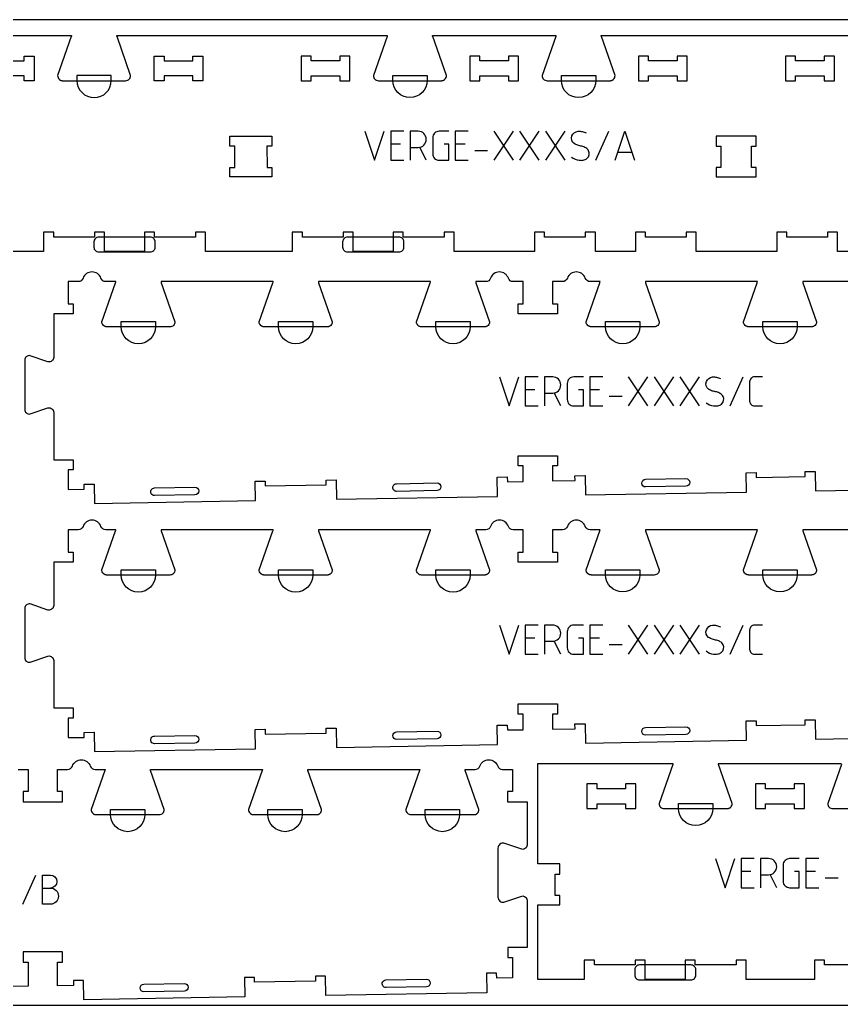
# Model space of a CAD drawing. Extents: x 0 to 4485, y 0 to 14364.
# Drawn here: x 1292 to 2310, y 9319 to 10539 of the extents above; entities that cross this region are included whole.
import ezdxf

# ---------------------------------------------------------------- set-up
doc = ezdxf.new("R2010")
doc.units = 0
for name, color, linetype in [('0_SHEET_SPRUCEPLY_2440X122', 1, 'CONTINUOUS'), ('1_ANYTOOL_1MMDEEP_LABELS_S', 2, 'CONTINUOUS'), ('3_ANYTOOL_CUTTHROUGH_INSID', 4, 'CONTINUOUS'), ('4_ANYTOOL_CUTTHROUGH_OUTSI', 5, 'CONTINUOUS'), ('5_ANYTOOL_HALF_MILL_9MM_IN', 3, 'CONTINUOUS')]:
    doc.layers.add(name, color=color, linetype=linetype)

msp = doc.modelspace()

# ---------------------------------------------------------------- linework, layer by layer
at = {"layer": '0_SHEET_SPRUCEPLY_2440X122'}
msp.add_lwpolyline([(371.7, 10538.9), (371.7, 9318.9), (2811.7, 9318.9), (2811.7, 10538.9)], close=True, dxfattribs=at)
at = {"layer": '1_ANYTOOL_1MMDEEP_LABELS_S', "color": 2}
for points in [[(1719.8, 10400.9), (1731.8, 10364.9), (1743.8, 10400.9)], [(1767.8, 10400.9), (1751.8, 10400.9), (1751.8, 10364.9), (1767.8, 10364.9)], [(1847.8, 10400.9), (1831.8, 10400.9), (1831.8, 10364.9), (1847.8, 10364.9)], [(1879.8, 10364.9), (1903.8, 10400.9)], [(1903.8, 10364.9), (1879.8, 10400.9)], [(1911.8, 10364.9), (1935.8, 10400.9)], [(1935.8, 10364.9), (1911.8, 10400.9)], [(1943.8, 10364.9), (1967.8, 10400.9)], [(1967.8, 10364.9), (1943.8, 10400.9)], [(2005.8, 10364.9), (2021.8, 10400.9)], [(2029.8, 10364.9), (2041.8, 10400.9), (2053.8, 10364.9)], [(1763.8, 10384.9), (1751.8, 10384.9)], [(1843.8, 10384.9), (1831.8, 10384.9)], [(1795.8, 10364.9), (1787.8, 10381)], [(1855.8, 10376.9), (1871.8, 10376.9)], [(2033.2, 10374.9), (2050.5, 10374.9)], [(1886.4, 10096.8), (1898.4, 10060.8), (1910.4, 10096.8)], [(1934.4, 10096.8), (1918.4, 10096.8), (1918.4, 10060.8), (1934.4, 10060.8)], [(2014.4, 10096.8), (1998.4, 10096.8), (1998.4, 10060.8), (2014.4, 10060.8)], [(2070.4, 10060.8), (2046.4, 10096.8)], [(2046.4, 10060.8), (2070.4, 10096.8)], [(2102.4, 10060.8), (2078.4, 10096.8)], [(2078.4, 10060.8), (2102.4, 10096.8)], [(2134.4, 10060.8), (2110.4, 10096.8)], [(2110.4, 10060.8), (2134.4, 10096.8)], [(2172.4, 10060.8), (2188.4, 10096.8)], [(1930.4, 10080.8), (1918.4, 10080.8)], [(2010.4, 10080.8), (1998.4, 10080.8)], [(1962.4, 10060.8), (1954.4, 10076.9)], [(2022.4, 10072.8), (2038.4, 10072.8)], [(1886.4, 9789.5), (1898.4, 9753.5), (1910.4, 9789.5)], [(1934.4, 9789.5), (1918.4, 9789.5), (1918.4, 9753.5), (1934.4, 9753.5)], [(2014.4, 9789.5), (1998.4, 9789.5), (1998.4, 9753.5), (2014.4, 9753.5)], [(2070.4, 9753.5), (2046.4, 9789.5)], [(2046.4, 9753.5), (2070.4, 9789.5)], [(2102.4, 9753.5), (2078.4, 9789.5)], [(2078.4, 9753.5), (2102.4, 9789.5)], [(2134.4, 9753.5), (2110.4, 9789.5)], [(2110.4, 9753.5), (2134.4, 9789.5)], [(2172.4, 9753.5), (2188.4, 9789.5)], [(1930.4, 9773.5), (1918.4, 9773.5)], [(2010.4, 9773.5), (1998.4, 9773.5)], [(1962.4, 9753.5), (1954.4, 9769.7)], [(2022.4, 9765.5), (2038.4, 9765.5)], [(2153.9, 9500.5), (2165.9, 9464.5), (2177.9, 9500.5)], [(2201.9, 9500.5), (2185.9, 9500.5), (2185.9, 9464.5), (2201.9, 9464.5)], [(2281.9, 9500.5), (2265.9, 9500.5), (2265.9, 9464.5), (2281.9, 9464.5)], [(1296.2, 9444.1), (1312.2, 9480.1)], [(2197.9, 9484.5), (2185.9, 9484.5)], [(2229.9, 9464.5), (2221.8, 9480.7)], [(2277.9, 9484.5), (2265.9, 9484.5)], [(2289.9, 9476.5), (2305.9, 9476.5)]]:
    msp.add_lwpolyline(points, dxfattribs=at)
for points in [[(1775.8, 10380.9), (1785.8, 10380.9, 1), (1785.8, 10400.9), (1775.8, 10400.9), (1775.8, 10364.9)], [(1823.8, 10400.9), (1811.8, 10400.9, 0.414214), (1803.8, 10392.9), (1803.8, 10372.9, 0.414214), (1811.8, 10364.9), (1823.8, 10364.9), (1823.8, 10384.9), (1817.8, 10384.9)], [(1975.8, 10368.9, 0.136555), (1985.1, 10365, 0.071716), (1990.3, 10365.1, 0.133522), (1994.9, 10367.2, 0.344001), (1996.9, 10376.6, 0.153745), (1993.5, 10380.3, 0.071568), (1988.7, 10382.2, -0.00912), (1983.6, 10383.5, -0.090615), (1979, 10385.6, -0.340346), (1976.2, 10395, -0.284273), (1983.9, 10400.9, -0.092596), (1988.9, 10400.4, -0.017533), (1993.8, 10398.9)], [(1942.4, 10076.8), (1952.4, 10076.8, 1), (1952.4, 10096.8), (1942.4, 10096.8), (1942.4, 10060.8)], [(1990.4, 10096.8), (1978.4, 10096.8, 0.414214), (1970.4, 10088.8), (1970.4, 10068.8, 0.414214), (1978.4, 10060.8), (1990.4, 10060.8), (1990.4, 10080.8), (1984.4, 10080.8)], [(2142.4, 10064.8, 0.136555), (2151.7, 10060.9, 0.071716), (2156.8, 10061, 0.133522), (2161.5, 10063.1, 0.344001), (2163.5, 10072.5, 0.153745), (2160, 10076.2, 0.071568), (2155.3, 10078.1, -0.00912), (2150.2, 10079.3, -0.090615), (2145.6, 10081.5, -0.340346), (2142.8, 10090.9, -0.284273), (2150.5, 10096.8, -0.092596), (2155.5, 10096.3, -0.017533), (2160.4, 10094.8)], [(2212.4, 10096.8), (2202.4, 10096.8, 0.414214), (2196.4, 10090.8), (2196.4, 10066.8, 0.414214), (2202.4, 10060.8), (2212.4, 10060.8)], [(1942.4, 9769.5), (1952.4, 9769.5, 1), (1952.4, 9789.5), (1942.4, 9789.5), (1942.4, 9753.5)], [(1990.4, 9789.5), (1978.4, 9789.5, 0.414214), (1970.4, 9781.5), (1970.4, 9761.5, 0.414214), (1978.4, 9753.5), (1990.4, 9753.5), (1990.4, 9773.5), (1984.4, 9773.5)], [(2142.4, 9757.5, 0.136555), (2151.7, 9753.7, 0.071716), (2156.8, 9753.8, 0.133522), (2161.5, 9755.9, 0.344001), (2163.5, 9765.3, 0.153745), (2160, 9769, 0.071568), (2155.3, 9770.8, -0.00912), (2150.2, 9772.1, -0.090615), (2145.6, 9774.3, -0.340346), (2142.8, 9783.7, -0.284273), (2150.5, 9789.5, -0.092596), (2155.5, 9789.1, -0.017533), (2160.4, 9787.5)], [(2212.4, 9789.5), (2202.4, 9789.5, 0.414214), (2196.4, 9783.5), (2196.4, 9759.5, 0.414214), (2202.4, 9753.5), (2212.4, 9753.5)], [(2209.9, 9480.5), (2219.9, 9480.5, 1), (2219.9, 9500.5), (2209.9, 9500.5), (2209.9, 9464.5)], [(2257.9, 9500.5), (2245.9, 9500.5, 0.414214), (2237.9, 9492.5), (2237.9, 9472.5, 0.414214), (2245.9, 9464.5), (2257.9, 9464.5), (2257.9, 9484.5), (2251.9, 9484.5)], [(1320.2, 9464.1), (1330.2, 9464.1, -1), (1330.2, 9444.1), (1320.2, 9444.1), (1320.2, 9480.1), (1330.2, 9480.1, -1), (1330.2, 9464.1)]]:
    msp.add_lwpolyline(points, format="xyb", dxfattribs=at)
at = {"layer": '3_ANYTOOL_CUTTHROUGH_INSID'}
for points in [[(1262.2, 10487.9), (1297.7, 10487.9), (1297.7, 10493.9), (1310.2, 10493.9), (1310.2, 10463.4), (1297.7, 10463.4), (1297.7, 10469.4), (1262.2, 10469.4), (1262.2, 10463.4), (1249.7, 10463.4), (1249.7, 10493.9), (1262.2, 10493.9)], [(1471.1, 10487.9), (1506.6, 10487.9), (1506.6, 10493.9), (1519.1, 10493.9), (1519.1, 10463.4), (1506.6, 10463.4), (1506.6, 10469.4), (1471.1, 10469.4), (1471.1, 10463.4), (1458.6, 10463.4), (1458.6, 10493.9), (1471.1, 10493.9)], [(1688.8, 10487.9), (1653.3, 10487.9), (1653.3, 10493.9), (1640.8, 10493.9), (1640.8, 10463.4), (1653.3, 10463.4), (1653.3, 10469.4), (1688.8, 10469.4), (1688.8, 10463.4), (1701.3, 10463.4), (1701.3, 10493.9), (1688.8, 10493.9)], [(1897.7, 10487.9), (1862.2, 10487.9), (1862.2, 10493.9), (1849.7, 10493.9), (1849.7, 10463.4), (1862.2, 10463.4), (1862.2, 10469.4), (1897.7, 10469.4), (1897.7, 10463.4), (1910.2, 10463.4), (1910.2, 10493.9), (1897.7, 10493.9)], [(2106.6, 10487.9), (2071.1, 10487.9), (2071.1, 10493.9), (2058.6, 10493.9), (2058.6, 10463.4), (2071.1, 10463.4), (2071.1, 10469.4), (2106.6, 10469.4), (2106.6, 10463.4), (2119.1, 10463.4), (2119.1, 10493.9), (2106.6, 10493.9)], [(2288.9, 10487.9), (2253.4, 10487.9), (2253.4, 10493.9), (2240.9, 10493.9), (2240.9, 10463.4), (2253.4, 10463.4), (2253.4, 10469.4), (2288.9, 10469.4), (2288.9, 10463.4), (2301.4, 10463.4), (2301.4, 10493.9), (2288.9, 10493.9)], [(1604.5, 10355.7), (1604.5, 10344.4), (1552.5, 10344.4), (1552.5, 10355.9), (1558.5, 10355.9), (1558.6, 10382.4), (1552.6, 10382.4), (1552.6, 10394.9), (1604.4, 10394.9), (1604.4, 10382.4), (1598.4, 10382.4), (1598.5, 10355.9), (1604.5, 10355.9)], [(2155.1, 10344.4), (2204.6, 10344.4), (2204.6, 10355.9), (2198.6, 10355.9), (2198.5, 10382.4), (2204.5, 10382.4), (2204.5, 10394.9), (2154.9, 10394.9), (2154.9, 10382.4), (2160.9, 10382.4), (2160.9, 10355.9), (2154.9, 10355.9), (2154.9, 10344.4)], [(2042.8, 9586.9), (2007.3, 9586.9), (2007.3, 9592.9), (1994.8, 9592.9), (1994.8, 9562.4), (2007.3, 9562.4), (2007.3, 9568.4), (2042.8, 9568.4), (2042.8, 9562.4), (2055.3, 9562.4), (2055.3, 9592.9), (2042.8, 9592.9)], [(2251.7, 9586.9), (2216.2, 9586.9), (2216.2, 9592.9), (2203.7, 9592.9), (2203.7, 9562.4), (2216.2, 9562.4), (2216.2, 9568.4), (2251.7, 9568.4), (2251.7, 9562.4), (2264.2, 9562.4), (2264.2, 9592.9), (2251.7, 9592.9)]]:
    msp.add_lwpolyline(points, close=True, dxfattribs=at)
for points in [[(2117.5, 9961.4), (2067.5, 9960.5, -1), (2067.4, 9970), (2117.4, 9970.9, -1)], [(1509.3, 9950.8), (1459.3, 9949.9, -1), (1459.1, 9959.4), (1509.1, 9960.3, -1)], [(1809.2, 9956), (1759.2, 9955.1, -0.414214), (1754.4, 9959.8, -0.414214), (1759.1, 9964.6), (1809.1, 9965.5, -1)], [(2117.5, 9654.2), (2067.5, 9653.3, -1), (2067.4, 9662.8), (2117.4, 9663.7, -1)], [(1509.3, 9643.5), (1459.3, 9642.7, -1), (1459.1, 9652.2), (1509.1, 9653, -1)], [(1809.2, 9648.8), (1759.2, 9647.9, -1), (1759.1, 9657.4), (1809.1, 9658.3, -1)], [(1496.1, 9336.5), (1446.1, 9335.6, -1), (1445.9, 9345.1), (1495.9, 9346, -1)], [(1796, 9341.7), (1746, 9340.8, -1), (1745.9, 9350.3), (1795.9, 9351.2, -1)]]:
    msp.add_lwpolyline(points, format="xyb", close=True, dxfattribs=at)
at = {"layer": '4_ANYTOOL_CUTTHROUGH_OUTSI'}
for points in [[(1203.6, 10519.4), (1356.3, 10519.4, -0.061485), (1356, 10518), (1339.1, 10469.8), (1339.1, 10469.7), (1339.1, 10469.7), (1339.1, 10469.7, 0.198912), (1341, 10465.3), (1341.1, 10465.2), (1341.2, 10465.1), (1341.3, 10465), (1341.4, 10464.9), (1341.5, 10464.8), (1341.6, 10464.7), (1341.8, 10464.6), (1341.9, 10464.5), (1342, 10464.4), (1342.2, 10464.3), (1342.3, 10464.2), (1342.4, 10464.2), (1342.6, 10464.1), (1342.7, 10464), (1342.8, 10464), (1343, 10463.9), (1343.1, 10463.9), (1343.3, 10463.8), (1343.4, 10463.7), (1343.6, 10463.7), (1343.7, 10463.7), (1343.9, 10463.6), (1344, 10463.6), (1344.2, 10463.6), (1344.3, 10463.5), (1344.5, 10463.5), (1344.6, 10463.5), (1344.8, 10463.5), (1344.9, 10463.4), (1345.1, 10463.4), (1345.2, 10463.4), (1345.4, 10463.4), (1423.4, 10463.4, 0.414214), (1429.6, 10469.7), (1429.6, 10469.7), (1429.6, 10469.8), (1412.7, 10518), (1412.7, 10518, -0.061485), (1412.5, 10519.4), (1579.8, 10519.4), (1580.1, 10519.4), (1747.4, 10519.4), (1747.4, 10519.4, -0.061485), (1747.2, 10518), (1730.3, 10469.8), (1730.3, 10469.7), (1730.3, 10469.7), (1730.3, 10469.7, 0.414214), (1736.5, 10463.4), (1814.5, 10463.4), (1814.7, 10463.4), (1814.8, 10463.4), (1815, 10463.4), (1815.1, 10463.5), (1815.3, 10463.5), (1815.4, 10463.5), (1815.6, 10463.5), (1815.7, 10463.6), (1815.9, 10463.6), (1816, 10463.6), (1816.2, 10463.7), (1816.3, 10463.7), (1816.5, 10463.7), (1816.6, 10463.8), (1816.8, 10463.9), (1816.9, 10463.9), (1817, 10464), (1817.2, 10464), (1817.3, 10464.1), (1817.5, 10464.2), (1817.6, 10464.2), (1817.7, 10464.3), (1817.9, 10464.4), (1818, 10464.5), (1818.1, 10464.6), (1818.2, 10464.7), (1818.4, 10464.8), (1818.5, 10464.9), (1818.6, 10465), (1818.7, 10465.1), (1818.8, 10465.2), (1818.9, 10465.3, 0.198912), (1820.8, 10469.7), (1820.8, 10469.7), (1820.7, 10469.8), (1803.9, 10518), (1803.9, 10518, -0.061485), (1803.6, 10519.4), (1956.3, 10519.4, -0.061485), (1956.1, 10518), (1939.2, 10469.8), (1939.2, 10469.7), (1939.2, 10469.7), (1939.2, 10469.7, 0.414214), (1945.4, 10463.4), (2023.4, 10463.4), (2023.6, 10463.4), (2023.7, 10463.4), (2023.9, 10463.4), (2024, 10463.5), (2024.2, 10463.5), (2024.3, 10463.5), (2024.5, 10463.5), (2024.6, 10463.6), (2024.8, 10463.6), (2024.9, 10463.6), (2025.1, 10463.7), (2025.2, 10463.7), (2025.4, 10463.7), (2025.5, 10463.8), (2025.7, 10463.9), (2025.8, 10463.9), (2026, 10464), (2026.1, 10464), (2026.2, 10464.1), (2026.4, 10464.2), (2026.5, 10464.2), (2026.6, 10464.3), (2026.8, 10464.4), (2026.9, 10464.5), (2027, 10464.6), (2027.2, 10464.7), (2027.3, 10464.8), (2027.4, 10464.9), (2027.5, 10465), (2027.6, 10465.1), (2027.7, 10465.2), (2027.8, 10465.3, 0.198912), (2029.7, 10469.7), (2029.7, 10469.7), (2029.7, 10469.8), (2012.8, 10518), (2012.8, 10518, -0.061485), (2012.5, 10519.4), (2179.9, 10519.4), (2347.5, 10519.4)], [(2400.9, 10214.8), (2262.2, 10214.8, 0.061485), (2262.4, 10213.4), (2279.3, 10165.1), (2279.3, 10165.1), (2279.3, 10165), (2279.3, 10165, -0.198912), (2277.5, 10160.6), (2277.4, 10160.5), (2277.3, 10160.4), (2277.2, 10160.3), (2277.1, 10160.2), (2276.9, 10160.1), (2276.8, 10160), (2276.7, 10159.9), (2276.6, 10159.8), (2276.4, 10159.8), (2276.3, 10159.7), (2276.2, 10159.6), (2276, 10159.5), (2275.9, 10159.4), (2275.8, 10159.4), (2275.6, 10159.3), (2275.5, 10159.3), (2275.3, 10159.2), (2275.2, 10159.1), (2275, 10159.1), (2274.9, 10159), (2274.7, 10159), (2274.6, 10159), (2274.4, 10158.9), (2274.3, 10158.9), (2274.1, 10158.9), (2274, 10158.8), (2273.8, 10158.8), (2273.7, 10158.8), (2273.5, 10158.8), (2273.4, 10158.8), (2273.2, 10158.8), (2273.1, 10158.8), (2195.1, 10158.8), (2194.9, 10158.8), (2194.8, 10158.8), (2194.6, 10158.8), (2194.5, 10158.8), (2194.3, 10158.8), (2194.2, 10158.8), (2194, 10158.9), (2193.9, 10158.9), (2193.7, 10158.9), (2193.6, 10159), (2193.4, 10159), (2193.3, 10159), (2193.1, 10159.1), (2193, 10159.1), (2192.8, 10159.2), (2192.7, 10159.3), (2192.6, 10159.3), (2192.4, 10159.4), (2192.3, 10159.4), (2192.1, 10159.5), (2192, 10159.6), (2191.9, 10159.7), (2191.7, 10159.8), (2191.6, 10159.8), (2191.5, 10159.9), (2191.4, 10160), (2191.2, 10160.1), (2191.1, 10160.2), (2191, 10160.3), (2190.9, 10160.4), (2190.8, 10160.5), (2190.7, 10160.6, -0.198912), (2188.8, 10165), (2188.8, 10165.1), (2188.9, 10165.1), (2205.7, 10213.4), (2205.7, 10213.4, 0.061485), (2206, 10214.8), (2067.3, 10214.8, 0.061485), (2067.5, 10213.4), (2084.4, 10165.1), (2084.4, 10165.1), (2084.4, 10165), (2084.4, 10165, -0.414214), (2078.2, 10158.8), (2000.2, 10158.8), (2000, 10158.8), (1999.9, 10158.8), (1999.7, 10158.8), (1999.6, 10158.8), (1999.4, 10158.8), (1999.3, 10158.8), (1999.1, 10158.9), (1999, 10158.9), (1998.8, 10158.9), (1998.7, 10159), (1998.5, 10159), (1998.4, 10159), (1998.2, 10159.1), (1998.1, 10159.1), (1997.9, 10159.2), (1997.8, 10159.3), (1997.7, 10159.3), (1997.5, 10159.4), (1997.4, 10159.4), (1997.2, 10159.5), (1997.1, 10159.6), (1997, 10159.7), (1996.8, 10159.8), (1996.7, 10159.8), (1996.6, 10159.9), (1996.5, 10160), (1996.3, 10160.1), (1996.2, 10160.2), (1996.1, 10160.3), (1996, 10160.4), (1995.9, 10160.5), (1995.8, 10160.6, -0.198912), (1993.9, 10165), (1993.9, 10165.1), (1994, 10165.1), (2010.8, 10213.4), (2010.8, 10213.4, 0.061485), (2011.1, 10214.8), (1998.7, 10214.8, -0.317837), (1992.8, 10218.9, 0.707107), (1970.6, 10218.9, -0.317837), (1964.7, 10214.8), (1952.3, 10214.8), (1952.3, 10187.3), (1958.3, 10187.3), (1958.3, 10174.8), (1934.3, 10174.8), (1934.3, 10174.7), (1909.8, 10174.7), (1909.8, 10175), (1909.8, 10187), (1909.8, 10187.2), (1915.8, 10187.2), (1915.8, 10214.7), (1903.4, 10214.7), (1903.4, 10214.7, -0.317837), (1897.5, 10218.9, 0.707107), (1875.4, 10218.9, -0.317837), (1869.5, 10214.7), (1857.1, 10214.7, 0.061485), (1857.3, 10213.3), (1874.2, 10165), (1874.2, 10165), (1874.2, 10165), (1874.2, 10165, -0.198912), (1872.4, 10160.5), (1872.3, 10160.4), (1872.2, 10160.3), (1872.1, 10160.2), (1872, 10160.1), (1871.8, 10160), (1871.7, 10159.9), (1871.6, 10159.9), (1871.5, 10159.8), (1871.3, 10159.7), (1871.2, 10159.6), (1871.1, 10159.5), (1870.9, 10159.5), (1870.8, 10159.4), (1870.7, 10159.3), (1870.5, 10159.2), (1870.4, 10159.2), (1870.2, 10159.1), (1870.1, 10159.1), (1869.9, 10159), (1869.8, 10159), (1869.6, 10158.9), (1869.5, 10158.9), (1869.3, 10158.9), (1869.2, 10158.8), (1869, 10158.8), (1868.9, 10158.8), (1868.7, 10158.8), (1868.6, 10158.7), (1868.4, 10158.7), (1868.3, 10158.7), (1868.1, 10158.7), (1868, 10158.7), (1790, 10158.7, -0.414214), (1783.7, 10165), (1783.7, 10165), (1783.8, 10165), (1800.7, 10213.3), (1800.7, 10213.3, 0.061485), (1800.9, 10214.7), (1662.2, 10214.7, 0.061485), (1662.4, 10213.3), (1679.3, 10165), (1679.3, 10165), (1679.3, 10165), (1679.3, 10165, -0.198912), (1677.5, 10160.5), (1677.4, 10160.4), (1677.3, 10160.3), (1677.2, 10160.2), (1677.1, 10160.1), (1676.9, 10160), (1676.8, 10159.9), (1676.7, 10159.9), (1676.6, 10159.8), (1676.4, 10159.7), (1676.3, 10159.6), (1676.2, 10159.5), (1676, 10159.5), (1675.9, 10159.4), (1675.8, 10159.3), (1675.6, 10159.2), (1675.5, 10159.2), (1675.3, 10159.1), (1675.2, 10159.1), (1675, 10159), (1674.9, 10159), (1674.7, 10158.9), (1674.6, 10158.9), (1674.4, 10158.9), (1674.3, 10158.8), (1674.1, 10158.8), (1674, 10158.8), (1673.8, 10158.8), (1673.7, 10158.7), (1673.5, 10158.7), (1673.4, 10158.7), (1673.2, 10158.7), (1673.1, 10158.7), (1595.1, 10158.7), (1594.9, 10158.7), (1594.8, 10158.7), (1594.6, 10158.7), (1594.5, 10158.7), (1594.3, 10158.8), (1594.2, 10158.8), (1594, 10158.8), (1593.9, 10158.8), (1593.7, 10158.9), (1593.6, 10158.9), (1593.4, 10158.9), (1593.3, 10159), (1593.1, 10159), (1593, 10159.1), (1592.8, 10159.1), (1592.7, 10159.2), (1592.6, 10159.2), (1592.4, 10159.3), (1592.3, 10159.4), (1592.1, 10159.5), (1592, 10159.5), (1591.9, 10159.6), (1591.7, 10159.7), (1591.6, 10159.8), (1591.5, 10159.9), (1591.4, 10159.9), (1591.2, 10160), (1591.1, 10160.1), (1591, 10160.2), (1590.9, 10160.3), (1590.8, 10160.4), (1590.7, 10160.5, -0.198912), (1588.8, 10165), (1588.8, 10165), (1588.9, 10165), (1605.8, 10213.3), (1605.8, 10213.3, 0.061485), (1606, 10214.7), (1467.3, 10214.7, 0.061485), (1467.5, 10213.3), (1484.4, 10165), (1484.4, 10165), (1484.4, 10165), (1484.4, 10165, -0.414214), (1478.2, 10158.7), (1400.2, 10158.7), (1400, 10158.7), (1399.9, 10158.7), (1399.7, 10158.7), (1399.6, 10158.7), (1399.4, 10158.8), (1399.3, 10158.8), (1399.1, 10158.8), (1399, 10158.8), (1398.8, 10158.9), (1398.7, 10158.9), (1398.5, 10158.9), (1398.4, 10159), (1398.2, 10159), (1398.1, 10159.1), (1397.9, 10159.1), (1397.8, 10159.2), (1397.7, 10159.2), (1397.5, 10159.3), (1397.4, 10159.4), (1397.2, 10159.5), (1397.1, 10159.5), (1397, 10159.6), (1396.8, 10159.7), (1396.7, 10159.8), (1396.6, 10159.9), (1396.5, 10159.9), (1396.3, 10160), (1396.2, 10160.1), (1396.1, 10160.2), (1396, 10160.3), (1395.9, 10160.4), (1395.8, 10160.5, -0.198912), (1393.9, 10165), (1393.9, 10165), (1394, 10165), (1410.9, 10213.3), (1410.9, 10213.3, 0.061485), (1411.1, 10214.7), (1398.7, 10214.7, -0.317837), (1392.8, 10218.9, 0.707107), (1370.6, 10218.9, -0.317837), (1364.7, 10214.7), (1352.3, 10214.7), (1352.3, 10187.2), (1358.3, 10187.2), (1358.3, 10174.7), (1358.1, 10174.7), (1334.3, 10174.7), (1334.3, 10121.5), (1334.3, 10121.5), (1334.3, 10121.4), (1334.3, 10121.2), (1334.3, 10121), (1334.3, 10120.9), (1334.3, 10120.7), (1334.3, 10120.5), (1334.2, 10120.4), (1334.2, 10120.2), (1334.2, 10120), (1334.1, 10119.9), (1334.1, 10119.7), (1334, 10119.6), (1334, 10119.4), (1333.9, 10119.2), (1333.8, 10119.1), (1333.8, 10118.9), (1333.7, 10118.8), (1333.6, 10118.6), (1333.5, 10118.5), (1333.4, 10118.3), (1333.3, 10118.2), (1333.3, 10118), (1333.2, 10117.9), (1333.1, 10117.7), (1333, 10117.6), (1332.8, 10117.5), (1332.7, 10117.3), (1332.6, 10117.2), (1332.5, 10117.1), (1332.4, 10117), (1332.3, 10116.9), (1332.1, 10116.8, -0.220464), (1327.1, 10115.4), (1327, 10115.4), (1327, 10115.4), (1305, 10123), (1305, 10123, 0.219504), (1300.4, 10121.8, 0.220464), (1298.3, 10117.4), (1298.3, 10056.5, 0.220464), (1300.4, 10052.2, 0.219504), (1305, 10050.9), (1327, 10058.5), (1327, 10058.5), (1327.1, 10058.5), (1327.1, 10058.5, -0.220464), (1332.1, 10057.1), (1332.3, 10057), (1332.4, 10056.9), (1332.5, 10056.8), (1332.6, 10056.7), (1332.7, 10056.6), (1332.8, 10056.4), (1333, 10056.3), (1333.1, 10056.2), (1333.2, 10056), (1333.3, 10055.9), (1333.3, 10055.8), (1333.4, 10055.6), (1333.5, 10055.5), (1333.6, 10055.3), (1333.7, 10055.2), (1333.8, 10055), (1333.8, 10054.8), (1333.9, 10054.7), (1334, 10054.5), (1334, 10054.4), (1334.1, 10054.2), (1334.1, 10054), (1334.2, 10053.9), (1334.2, 10053.7), (1334.2, 10053.5), (1334.3, 10053.4), (1334.3, 10053.2), (1334.3, 10053), (1334.3, 10052.9), (1334.3, 10052.7), (1334.3, 10052.5), (1334.3, 10052.4), (1334.3, 9994.2), (1358.3, 9994.2), (1358.3, 9994), (1358.3, 9982), (1358.3, 9981.7), (1352.3, 9981.7), (1352.3, 9957.5), (1371.9, 9957.9), (1371.8, 9963.6), (1371.8, 9963.9), (1372, 9963.9), (1384, 9964.1), (1384.3, 9964.1), (1384.3, 9963.8), (1384.7, 9940.1), (1584.2, 9943.6), (1583.8, 9967.3), (1583.8, 9967.6), (1584, 9967.6), (1596, 9967.8), (1596.3, 9967.8), (1596.3, 9967.5), (1596.4, 9961.8), (1671.8, 9963.1), (1671.7, 9968.9), (1671.7, 9969.1), (1672, 9969.1), (1684, 9969.3), (1684.2, 9969.3), (1684.2, 9969.1), (1684.7, 9945.3), (1884.1, 9948.8), (1883.7, 9972.6), (1883.7, 9972.8), (1884, 9972.8), (1896, 9973), (1896.2, 9973), (1896.2, 9972.8), (1896.3, 9967), (1915.8, 9967.4), (1915.8, 9986.7), (1909.8, 9986.7), (1909.8, 9987), (1909.8, 9999), (1909.8, 9999.2), (1958.3, 9999.2), (1958.3, 9999), (1958.3, 9987), (1958.3, 9986.7), (1952.3, 9986.7), (1952.3, 9968), (1980.1, 9968.5), (1980, 9974.2), (1980, 9974.5), (1980.3, 9974.5), (1992.3, 9974.7), (1992.5, 9974.7), (1992.5, 9974.5), (1993, 9950.7), (2192.4, 9954.2), (2192, 9977.9), (2192, 9978.2), (2192.3, 9978.2), (2204.3, 9978.4), (2204.5, 9978.4), (2204.5, 9978.2), (2204.6, 9972.4), (2265.1, 9973.5), (2265, 9979.5), (2265.2, 9979.5), (2277.2, 9979.7), (2277.5, 9979.7), (2277.5, 9979.4), (2277.9, 9955.7), (2477.4, 9959.2)], [(2400.9, 9907.5), (2262.2, 9907.5, 0.061485), (2262.4, 9906.2), (2279.3, 9857.9), (2279.3, 9857.8), (2279.3, 9857.8), (2279.3, 9857.8, -0.198912), (2277.5, 9853.4), (2277.4, 9853.3), (2277.3, 9853.2), (2277.2, 9853.1), (2277.1, 9853), (2276.9, 9852.9), (2276.8, 9852.8), (2276.7, 9852.7), (2276.6, 9852.6), (2276.4, 9852.5), (2276.3, 9852.4), (2276.2, 9852.4), (2276, 9852.3), (2275.9, 9852.2), (2275.8, 9852.1), (2275.6, 9852.1), (2275.5, 9852), (2275.3, 9852), (2275.2, 9851.9), (2275, 9851.9), (2274.9, 9851.8), (2274.7, 9851.8), (2274.6, 9851.7), (2274.4, 9851.7), (2274.3, 9851.7), (2274.1, 9851.6), (2274, 9851.6), (2273.8, 9851.6), (2273.7, 9851.6), (2273.5, 9851.6), (2273.4, 9851.6), (2273.2, 9851.5), (2273.1, 9851.5), (2195.1, 9851.5), (2194.9, 9851.5), (2194.8, 9851.6), (2194.6, 9851.6), (2194.5, 9851.6), (2194.3, 9851.6), (2194.2, 9851.6), (2194, 9851.6), (2193.9, 9851.7), (2193.7, 9851.7), (2193.6, 9851.7), (2193.4, 9851.8), (2193.3, 9851.8), (2193.1, 9851.9), (2193, 9851.9), (2192.8, 9852), (2192.7, 9852), (2192.6, 9852.1), (2192.4, 9852.1), (2192.3, 9852.2), (2192.1, 9852.3), (2192, 9852.4), (2191.9, 9852.4), (2191.7, 9852.5), (2191.6, 9852.6), (2191.5, 9852.7), (2191.4, 9852.8), (2191.2, 9852.9), (2191.1, 9853), (2191, 9853.1), (2190.9, 9853.2), (2190.8, 9853.3), (2190.7, 9853.4, -0.198912), (2188.8, 9857.8), (2188.8, 9857.8), (2188.9, 9857.9), (2205.7, 9906.2), (2205.7, 9906.2, 0.061485), (2206, 9907.5), (2067.3, 9907.5, 0.061485), (2067.5, 9906.2), (2084.4, 9857.9), (2084.4, 9857.8), (2084.4, 9857.8), (2084.4, 9857.8, -0.414214), (2078.2, 9851.5), (2000.2, 9851.5), (2000, 9851.5), (1999.9, 9851.6), (1999.7, 9851.6), (1999.6, 9851.6), (1999.4, 9851.6), (1999.3, 9851.6), (1999.1, 9851.6), (1999, 9851.7), (1998.8, 9851.7), (1998.7, 9851.7), (1998.5, 9851.8), (1998.4, 9851.8), (1998.2, 9851.9), (1998.1, 9851.9), (1997.9, 9852), (1997.8, 9852), (1997.7, 9852.1), (1997.5, 9852.1), (1997.4, 9852.2), (1997.2, 9852.3), (1997.1, 9852.4), (1997, 9852.4), (1996.8, 9852.5), (1996.7, 9852.6), (1996.6, 9852.7), (1996.5, 9852.8), (1996.3, 9852.9), (1996.2, 9853), (1996.1, 9853.1), (1996, 9853.2), (1995.9, 9853.3), (1995.8, 9853.4, -0.198912), (1993.9, 9857.8), (1993.9, 9857.8), (1994, 9857.9), (2010.8, 9906.2), (2010.8, 9906.2, 0.061485), (2011.1, 9907.5), (1998.7, 9907.5, -0.317837), (1992.8, 9911.7, 0.317837), (1981.7, 9919.5, 0.317837), (1970.6, 9911.7, -0.317837), (1964.7, 9907.5), (1952.3, 9907.5), (1952.3, 9880), (1958.3, 9880), (1958.3, 9879.8), (1958.3, 9867.8), (1958.3, 9867.5), (1934.3, 9867.5), (1934.3, 9867.5), (1909.8, 9867.5), (1909.8, 9880), (1915.8, 9880), (1915.8, 9907.5), (1903.4, 9907.5), (1903.4, 9907.5, -0.317837), (1897.5, 9911.6, 0.317837), (1886.5, 9919.5, 0.317837), (1875.4, 9911.6, -0.317837), (1869.5, 9907.5), (1857.1, 9907.5, 0.061485), (1857.3, 9906.1), (1874.2, 9857.8), (1874.2, 9857.8), (1874.2, 9857.7), (1874.2, 9857.7, -0.198912), (1872.4, 9853.3), (1872.3, 9853.2), (1872.2, 9853.1), (1872.1, 9853), (1872, 9852.9), (1871.8, 9852.8), (1871.7, 9852.7), (1871.6, 9852.6), (1871.5, 9852.5), (1871.3, 9852.5), (1871.2, 9852.4), (1871.1, 9852.3), (1870.9, 9852.2), (1870.8, 9852.1), (1870.7, 9852.1), (1870.5, 9852), (1870.4, 9852), (1870.2, 9851.9), (1870.1, 9851.8), (1869.9, 9851.8), (1869.8, 9851.7), (1869.6, 9851.7), (1869.5, 9851.7), (1869.3, 9851.6), (1869.2, 9851.6), (1869, 9851.6), (1868.9, 9851.5), (1868.7, 9851.5), (1868.6, 9851.5), (1868.4, 9851.5), (1868.3, 9851.5), (1868.1, 9851.5), (1868, 9851.5), (1790, 9851.5, -0.414214), (1783.7, 9857.7), (1783.7, 9857.8), (1783.8, 9857.8), (1800.7, 9906.1), (1800.7, 9906.1, 0.061485), (1800.9, 9907.5), (1662.2, 9907.5, 0.061485), (1662.4, 9906.1), (1679.3, 9857.8), (1679.3, 9857.8), (1679.3, 9857.7), (1679.3, 9857.7, -0.198912), (1677.5, 9853.3), (1677.4, 9853.2), (1677.3, 9853.1), (1677.2, 9853), (1677.1, 9852.9), (1676.9, 9852.8), (1676.8, 9852.7), (1676.7, 9852.6), (1676.6, 9852.5), (1676.4, 9852.5), (1676.3, 9852.4), (1676.2, 9852.3), (1676, 9852.2), (1675.9, 9852.1), (1675.8, 9852.1), (1675.6, 9852), (1675.5, 9852), (1675.3, 9851.9), (1675.2, 9851.8), (1675, 9851.8), (1674.9, 9851.7), (1674.7, 9851.7), (1674.6, 9851.7), (1674.4, 9851.6), (1674.3, 9851.6), (1674.1, 9851.6), (1674, 9851.5), (1673.8, 9851.5), (1673.7, 9851.5), (1673.5, 9851.5), (1673.4, 9851.5), (1673.2, 9851.5), (1673.1, 9851.5), (1595.1, 9851.5), (1594.9, 9851.5), (1594.8, 9851.5), (1594.6, 9851.5), (1594.5, 9851.5), (1594.3, 9851.5), (1594.2, 9851.5), (1594, 9851.6), (1593.9, 9851.6), (1593.7, 9851.6), (1593.6, 9851.7), (1593.4, 9851.7), (1593.3, 9851.7), (1593.1, 9851.8), (1593, 9851.8), (1592.8, 9851.9), (1592.7, 9852), (1592.6, 9852), (1592.4, 9852.1), (1592.3, 9852.1), (1592.1, 9852.2), (1592, 9852.3), (1591.9, 9852.4), (1591.7, 9852.5), (1591.6, 9852.5), (1591.5, 9852.6), (1591.4, 9852.7), (1591.2, 9852.8), (1591.1, 9852.9), (1591, 9853), (1590.9, 9853.1), (1590.8, 9853.2), (1590.7, 9853.3, -0.198912), (1588.8, 9857.7), (1588.8, 9857.8), (1588.9, 9857.8), (1605.8, 9906.1), (1605.8, 9906.1, 0.061485), (1606, 9907.5), (1467.3, 9907.5, 0.061485), (1467.5, 9906.1), (1484.4, 9857.8), (1484.4, 9857.8), (1484.4, 9857.7), (1484.4, 9857.7, -0.414214), (1478.2, 9851.5), (1400.2, 9851.5), (1400, 9851.5), (1399.9, 9851.5), (1399.7, 9851.5), (1399.6, 9851.5), (1399.4, 9851.5), (1399.3, 9851.5), (1399.1, 9851.6), (1399, 9851.6), (1398.8, 9851.6), (1398.7, 9851.7), (1398.5, 9851.7), (1398.4, 9851.7), (1398.2, 9851.8), (1398.1, 9851.8), (1397.9, 9851.9), (1397.8, 9852), (1397.7, 9852), (1397.5, 9852.1), (1397.4, 9852.1), (1397.2, 9852.2), (1397.1, 9852.3), (1397, 9852.4), (1396.8, 9852.5), (1396.7, 9852.5), (1396.6, 9852.6), (1396.5, 9852.7), (1396.3, 9852.8), (1396.2, 9852.9), (1396.1, 9853), (1396, 9853.1), (1395.9, 9853.2), (1395.8, 9853.3, -0.198912), (1393.9, 9857.7), (1393.9, 9857.8), (1394, 9857.8), (1410.9, 9906.1), (1410.9, 9906.1, 0.061485), (1411.1, 9907.5), (1398.7, 9907.5, -0.317837), (1392.8, 9911.6, 0.707107), (1370.6, 9911.6, -0.317837), (1364.7, 9907.5), (1352.3, 9907.5), (1352.3, 9880), (1358.3, 9880), (1358.3, 9879.7), (1358.3, 9867.7), (1358.3, 9867.5), (1358.1, 9867.5), (1334.3, 9867.5), (1334.3, 9814.3), (1334.3, 9814.3), (1334.3, 9814.1), (1334.3, 9814), (1334.3, 9813.8), (1334.3, 9813.6), (1334.3, 9813.5), (1334.3, 9813.3), (1334.2, 9813.1), (1334.2, 9813), (1334.2, 9812.8), (1334.1, 9812.6), (1334.1, 9812.5), (1334, 9812.3), (1334, 9812.2), (1333.9, 9812), (1333.8, 9811.8), (1333.8, 9811.7), (1333.7, 9811.5), (1333.6, 9811.4), (1333.5, 9811.2), (1333.4, 9811.1), (1333.3, 9810.9), (1333.3, 9810.8), (1333.2, 9810.6), (1333.1, 9810.5), (1333, 9810.4), (1332.8, 9810.2), (1332.7, 9810.1), (1332.6, 9810), (1332.5, 9809.9), (1332.4, 9809.8), (1332.3, 9809.6), (1332.1, 9809.5, -0.220464), (1327.1, 9808.1), (1327, 9808.1), (1327, 9808.2), (1305, 9815.8), (1305, 9815.8, 0.219504), (1300.4, 9814.5, 0.220464), (1298.3, 9810.1), (1298.3, 9749.3, 0.220464), (1300.4, 9744.9, 0.219504), (1305, 9743.6), (1327, 9751.3), (1327, 9751.3), (1327.1, 9751.3), (1327.1, 9751.3, -0.220464), (1332.1, 9749.9), (1332.3, 9749.8), (1332.4, 9749.7), (1332.5, 9749.6), (1332.6, 9749.5), (1332.7, 9749.3), (1332.8, 9749.2), (1333, 9749.1), (1333.1, 9748.9), (1333.2, 9748.8), (1333.3, 9748.7), (1333.3, 9748.5), (1333.4, 9748.4), (1333.5, 9748.2), (1333.6, 9748.1), (1333.7, 9747.9), (1333.8, 9747.8), (1333.8, 9747.6), (1333.9, 9747.5), (1334, 9747.3), (1334, 9747.1), (1334.1, 9747), (1334.1, 9746.8), (1334.2, 9746.6), (1334.2, 9746.5), (1334.2, 9746.3), (1334.3, 9746.1), (1334.3, 9746), (1334.3, 9745.8), (1334.3, 9745.6), (1334.3, 9745.5), (1334.3, 9745.3), (1334.3, 9745.1), (1334.3, 9687), (1358.3, 9687), (1358.3, 9674.5), (1352.3, 9674.5), (1352.3, 9650.3), (1371.9, 9650.6), (1371.8, 9656.4), (1371.8, 9656.6), (1372, 9656.6), (1384, 9656.9), (1384.3, 9656.9), (1384.3, 9656.6), (1384.7, 9632.9), (1584.2, 9636.3), (1583.8, 9660.1), (1583.8, 9660.3), (1584, 9660.3), (1596, 9660.6), (1596.3, 9660.6), (1596.3, 9660.3), (1596.4, 9654.6), (1671.8, 9655.9), (1671.7, 9661.6), (1671.7, 9661.9), (1672, 9661.9), (1684, 9662.1), (1684.2, 9662.1), (1684.7, 9638.1), (1884.1, 9641.6), (1883.7, 9665.3), (1883.7, 9665.6), (1884, 9665.6), (1896, 9665.8), (1896.2, 9665.8), (1896.2, 9665.5), (1896.3, 9659.8), (1915.8, 9660.1), (1915.8, 9679.5), (1909.8, 9679.5), (1909.8, 9692), (1958.3, 9692), (1958.3, 9679.5), (1952.3, 9679.5), (1952.3, 9660.8), (1980.1, 9661.3), (1980, 9667), (1980, 9667.3), (1980.3, 9667.3), (1992.3, 9667.5), (1992.5, 9667.5), (1992.5, 9667.2), (1993, 9643.5), (2192.4, 9647), (2192, 9670.7), (2192, 9671), (2192.3, 9671), (2204.3, 9671.2), (2204.5, 9671.2), (2204.5, 9670.9), (2204.6, 9665.2), (2265.1, 9666.2), (2265, 9672.2), (2265.2, 9672.2), (2277.2, 9672.4), (2277.5, 9672.4), (2277.5, 9672.2), (2277.9, 9648.5), (2477.4, 9651.9)], [(1290.2, 9610.9), (1302.6, 9610.9), (1302.6, 9583.4), (1296.6, 9583.4), (1296.6, 9583.1), (1296.6, 9571.1), (1296.6, 9570.9), (1345.1, 9570.9), (1345.1, 9571.1), (1345.1, 9583.1), (1345.1, 9583.4), (1339.1, 9583.4), (1339.1, 9610.9), (1351.5, 9610.9), (1351.5, 9610.9, 0.317837), (1357.4, 9615.1, -0.707107), (1379.6, 9615.1, 0.317837), (1385.5, 9610.9), (1397.9, 9610.9, -0.061485), (1397.7, 9609.5), (1380.8, 9561.2), (1380.7, 9561.2), (1380.7, 9561.1), (1380.7, 9561.1, 0.198912), (1382.6, 9556.7), (1382.7, 9556.6), (1382.8, 9556.5), (1382.9, 9556.4), (1383, 9556.3), (1383.1, 9556.2), (1383.3, 9556.1), (1383.4, 9556), (1383.5, 9555.9), (1383.6, 9555.9), (1383.8, 9555.8), (1383.9, 9555.7), (1384, 9555.6), (1384.2, 9555.6), (1384.3, 9555.5), (1384.5, 9555.4), (1384.6, 9555.4), (1384.7, 9555.3), (1384.9, 9555.3), (1385, 9555.2), (1385.2, 9555.2), (1385.3, 9555.1), (1385.5, 9555.1), (1385.6, 9555), (1385.8, 9555), (1385.9, 9555), (1386.1, 9555), (1386.2, 9554.9), (1386.4, 9554.9), (1386.5, 9554.9), (1386.7, 9554.9), (1386.8, 9554.9), (1387, 9554.9), (1465, 9554.9, 0.414214), (1471.2, 9561.1), (1471.2, 9561.2), (1471.2, 9561.2), (1454.3, 9609.5), (1454.3, 9609.5, -0.061485), (1454.1, 9610.9), (1592.8, 9610.9, -0.061485), (1592.6, 9609.5), (1575.7, 9561.2), (1575.6, 9561.2), (1575.6, 9561.1), (1575.6, 9561.1, 0.198912), (1577.5, 9556.7), (1577.6, 9556.6), (1577.7, 9556.5), (1577.8, 9556.4), (1577.9, 9556.3), (1578, 9556.2), (1578.2, 9556.1), (1578.3, 9556), (1578.4, 9555.9), (1578.5, 9555.9), (1578.7, 9555.8), (1578.8, 9555.7), (1578.9, 9555.6), (1579.1, 9555.6), (1579.2, 9555.5), (1579.4, 9555.4), (1579.5, 9555.4), (1579.6, 9555.3), (1579.8, 9555.3), (1579.9, 9555.2), (1580.1, 9555.2), (1580.2, 9555.1), (1580.4, 9555.1), (1580.5, 9555), (1580.7, 9555), (1580.8, 9555), (1581, 9555), (1581.1, 9554.9), (1581.3, 9554.9), (1581.4, 9554.9), (1581.6, 9554.9), (1581.7, 9554.9), (1581.9, 9554.9), (1659.9, 9554.9), (1660, 9554.9), (1660.2, 9554.9), (1660.3, 9554.9), (1660.5, 9554.9), (1660.6, 9554.9), (1660.8, 9555), (1661, 9555), (1661.1, 9555), (1661.3, 9555), (1661.4, 9555.1), (1661.6, 9555.1), (1661.7, 9555.2), (1661.8, 9555.2), (1662, 9555.3), (1662.1, 9555.3), (1662.3, 9555.4), (1662.4, 9555.4), (1662.6, 9555.5), (1662.7, 9555.6), (1662.8, 9555.6), (1663, 9555.7), (1663.1, 9555.8), (1663.2, 9555.9), (1663.4, 9555.9), (1663.5, 9556), (1663.6, 9556.1), (1663.7, 9556.2), (1663.9, 9556.3), (1664, 9556.4), (1664.1, 9556.5), (1664.2, 9556.6), (1664.3, 9556.7, 0.198912), (1666.1, 9561.1), (1666.1, 9561.2), (1666.1, 9561.2), (1649.2, 9609.5), (1649.2, 9609.5, -0.061485), (1649, 9610.9), (1787.7, 9610.9, -0.061485), (1787.5, 9609.5), (1770.6, 9561.2), (1770.5, 9561.2), (1770.5, 9561.1), (1770.5, 9561.1, 0.414214), (1776.8, 9554.9), (1854.8, 9554.9), (1854.9, 9554.9), (1855.1, 9554.9), (1855.2, 9554.9), (1855.4, 9554.9), (1855.5, 9554.9), (1855.7, 9555), (1855.9, 9555), (1856, 9555), (1856.2, 9555), (1856.3, 9555.1), (1856.5, 9555.1), (1856.6, 9555.2), (1856.7, 9555.2), (1856.9, 9555.3), (1857, 9555.3), (1857.2, 9555.4), (1857.3, 9555.4), (1857.5, 9555.5), (1857.6, 9555.6), (1857.7, 9555.6), (1857.9, 9555.7), (1858, 9555.8), (1858.1, 9555.9), (1858.3, 9555.9), (1858.4, 9556), (1858.5, 9556.1), (1858.6, 9556.2), (1858.8, 9556.3), (1858.9, 9556.4), (1859, 9556.5), (1859.1, 9556.6), (1859.2, 9556.7, 0.198912), (1861, 9561.1), (1861, 9561.2), (1861, 9561.2), (1844.1, 9609.5), (1844.1, 9609.5, -0.061485), (1843.9, 9610.9), (1856.3, 9610.9, 0.317837), (1862.2, 9615.1, -0.707107), (1884.3, 9615.1, 0.317837), (1890.2, 9610.9), (1902.6, 9610.9), (1902.6, 9583.4), (1896.6, 9583.4), (1896.6, 9571.1), (1896.6, 9570.9), (1920.6, 9570.9), (1920.6, 9517.7), (1920.6, 9517.7), (1920.6, 9517.6), (1920.6, 9517.4), (1920.6, 9517.3), (1920.6, 9517.1), (1920.6, 9517), (1920.6, 9516.8), (1920.5, 9516.6), (1920.5, 9516.5), (1920.5, 9516.3), (1920.4, 9516.2), (1920.4, 9516), (1920.3, 9515.9), (1920.3, 9515.7), (1920.2, 9515.6), (1920.2, 9515.4), (1920.1, 9515.3), (1920, 9515.2), (1920, 9515), (1919.9, 9514.9), (1919.8, 9514.7), (1919.7, 9514.6), (1919.6, 9514.5), (1919.6, 9514.3), (1919.5, 9514.2), (1919.4, 9514.1), (1919.3, 9514), (1919.2, 9513.9), (1919.1, 9513.8), (1919, 9513.6), (1918.8, 9513.5), (1918.7, 9513.4), (1918.6, 9513.3, -0.219504), (1914, 9512), (1892, 9519.7), (1891.9, 9519.7), (1891.9, 9519.7), (1891.9, 9519.7, 0.220464), (1886.9, 9518.3, 0.220464), (1884.6, 9513.6), (1884.6, 9452.7, 0.220464), (1886.9, 9447.9, 0.220464), (1891.9, 9446.6), (1891.9, 9446.6), (1892, 9446.6), (1914, 9454.2), (1914, 9454.2, -0.219504), (1918.6, 9452.9), (1918.7, 9452.8), (1918.8, 9452.7), (1919, 9452.6), (1919.1, 9452.5), (1919.2, 9452.4), (1919.3, 9452.3), (1919.4, 9452.2), (1919.5, 9452), (1919.6, 9451.9), (1919.6, 9451.8), (1919.7, 9451.7), (1919.8, 9451.5), (1919.9, 9451.4), (1920, 9451.3), (1920, 9451.1), (1920.1, 9451), (1920.2, 9450.8), (1920.2, 9450.7), (1920.3, 9450.5), (1920.3, 9450.4), (1920.4, 9450.2), (1920.4, 9450.1), (1920.5, 9449.9), (1920.5, 9449.8), (1920.5, 9449.6), (1920.6, 9449.5), (1920.6, 9449.3), (1920.6, 9449.2), (1920.6, 9449), (1920.6, 9448.9), (1920.6, 9448.7), (1920.6, 9448.6), (1920.7, 9390.4), (1896.7, 9390.4), (1896.7, 9378.1), (1896.7, 9377.9), (1902.7, 9377.9), (1902.7, 9353.1), (1883.1, 9352.7), (1883, 9358.7), (1882.8, 9358.7), (1870.8, 9358.5), (1870.5, 9358.5), (1870.5, 9358.3), (1870.9, 9334.5), (1671.5, 9331), (1671, 9354.8), (1671, 9355), (1670.8, 9355), (1658.8, 9354.8), (1658.5, 9354.8), (1658.5, 9354.6), (1658.6, 9348.8), (1583.2, 9347.5), (1583, 9353.5), (1582.8, 9353.5), (1570.8, 9353.3), (1570.6, 9353.3), (1570.6, 9353), (1571, 9329.3), (1371.5, 9325.8), (1371.1, 9349.5), (1371.1, 9349.8), (1370.8, 9349.8), (1358.8, 9349.6), (1358.6, 9349.6), (1358.6, 9349.3), (1358.6, 9349.3), (1358.7, 9343.6), (1339.1, 9343.2), (1339.1, 9372.4), (1345.1, 9372.4), (1345.1, 9372.7), (1345.1, 9384.7), (1345.1, 9384.9), (1296.6, 9384.9), (1296.6, 9384.7), (1296.6, 9372.7), (1296.6, 9372.4), (1302.6, 9372.4), (1302.6, 9342.6), (1275.3, 9342.1)], [(2339.6, 9368.9), (2289.1, 9368.9), (2289.1, 9374.9), (2276.6, 9374.9), (2276.6, 9374.6), (2276.6, 9350.9), (2192.1, 9350.9), (2192.1, 9374.9), (2179.6, 9374.9), (2179.6, 9374.6), (2179.6, 9368.9), (2129.1, 9368.9), (2129.1, 9374.6), (2129.1, 9374.9), (2116.6, 9374.9), (2116.6, 9374.6), (2116.6, 9350.9), (2067.1, 9350.9), (2067.1, 9374.6), (2067.1, 9374.9), (2054.6, 9374.9), (2054.6, 9368.9), (2004.1, 9368.9), (2004.1, 9374.9), (1991.6, 9374.9), (1991.6, 9374.6), (1991.6, 9350.9), (1934, 9350.9), (1934, 9443.4), (1961.4, 9443.4), (1961.3, 9454.6), (1961.3, 9454.9), (1955.3, 9454.9), (1955.3, 9481.4), (1961.3, 9481.4), (1961.3, 9481.6), (1961.3, 9493.6), (1961.3, 9493.9), (1934, 9493.9), (1934, 9618.4), (2101.4, 9618.4), (2101.4, 9618.4, -0.061485), (2101.1, 9617), (2084.2, 9568.7), (2084.2, 9568.7), (2084.2, 9568.6), (2084.2, 9568.6, 0.414214), (2090.5, 9562.4), (2168.5, 9562.4), (2168.6, 9562.4), (2168.8, 9562.4), (2168.9, 9562.4), (2169.1, 9562.4), (2169.2, 9562.4), (2169.4, 9562.5), (2169.5, 9562.5), (2169.7, 9562.5), (2169.8, 9562.5), (2170, 9562.6), (2170.1, 9562.6), (2170.3, 9562.7), (2170.4, 9562.7), (2170.6, 9562.8), (2170.7, 9562.8), (2170.9, 9562.9), (2171, 9562.9), (2171.2, 9563), (2171.3, 9563.1), (2171.4, 9563.1), (2171.6, 9563.2), (2171.7, 9563.3), (2171.8, 9563.4), (2172, 9563.4), (2172.1, 9563.5), (2172.2, 9563.6), (2172.3, 9563.7), (2172.5, 9563.8), (2172.6, 9563.9), (2172.7, 9564), (2172.8, 9564.1), (2172.9, 9564.2, 0.198912), (2174.7, 9568.6), (2174.7, 9568.7), (2174.7, 9568.7), (2157.8, 9617), (2157.8, 9617, -0.061485), (2157.6, 9618.4), (2310.3, 9618.4, -0.061485)], [(2310, 9617), (2293.1, 9568.7), (2293.1, 9568.7), (2293.1, 9568.6), (2293.1, 9568.6, 0.414214), (2299.4, 9562.4), (2377.4, 9562.4)]]:
    msp.add_lwpolyline(points, format="xyb", dxfattribs=at)
msp.add_lwpolyline([(2354.9, 10251.9), (2305.4, 10251.9), (2305.4, 10275.7), (2305.4, 10275.9), (2292.9, 10275.9), (2292.9, 10269.9), (2242.4, 10269.9), (2242.4, 10275.9), (2229.9, 10275.9), (2229.9, 10275.7), (2229.9, 10251.9), (2130.3, 10251.9), (2130.3, 10275.7), (2130.3, 10275.9), (2117.8, 10275.9), (2117.8, 10269.9), (2067.3, 10269.9), (2067.3, 10275.9), (2054.8, 10275.9), (2054.8, 10275.7), (2054.8, 10251.9), (2005.3, 10251.9), (2005.3, 10275.7), (2005.3, 10275.9), (1992.8, 10275.9), (1992.8, 10269.9), (1942.3, 10269.9), (1942.3, 10275.7), (1942.3, 10275.9), (1929.8, 10275.9), (1929.8, 10275.7), (1929.8, 10251.9), (1830.3, 10251.9), (1830.3, 10275.9), (1817.8, 10275.9), (1817.8, 10275.7), (1817.8, 10269.9), (1767.3, 10269.9), (1767.3, 10275.9), (1754.8, 10275.9), (1754.8, 10275.7), (1754.8, 10251.9), (1705.3, 10251.9), (1705.3, 10275.7), (1705.3, 10275.9), (1692.8, 10275.9), (1692.8, 10269.9), (1642.3, 10269.9), (1642.3, 10275.9), (1629.8, 10275.9), (1629.8, 10275.7), (1629.8, 10251.9), (1580.1, 10251.9), (1579.8, 10251.9), (1522.3, 10251.9), (1522.3, 10275.7), (1522.3, 10275.9), (1509.8, 10275.9), (1509.8, 10269.9), (1459.3, 10269.9), (1459.3, 10275.9), (1446.8, 10275.9), (1446.8, 10275.7), (1446.8, 10251.9), (1397.3, 10251.9), (1397.3, 10275.9), (1384.8, 10275.9), (1384.8, 10269.9), (1334.3, 10269.9), (1334.3, 10275.9), (1321.8, 10275.9), (1321.8, 10275.7), (1321.8, 10251.9), (1237.3, 10251.9)], dxfattribs=at)
at = {"layer": '5_ANYTOOL_HALF_MILL_9MM_IN'}
for points in [[(1363.1, 10463.7, 1), (1405.6, 10463.7), (1405.6, 10463.9), (1405.6, 10469.9), (1363.1, 10469.9), (1363.1, 10463.9), (1363.1, 10463.7)], [(1796.8, 10463.7, -1), (1754.3, 10463.7), (1754.3, 10463.9), (1754.3, 10469.9), (1796.8, 10469.9), (1796.8, 10463.9), (1796.8, 10463.7)], [(2005.7, 10463.7, -1), (1963.2, 10463.7), (1963.2, 10463.9), (1963.2, 10469.9), (2005.7, 10469.9), (2005.7, 10463.9), (2005.7, 10463.7)], [(1390.1, 10269.9, 0.414214), (1384.1, 10263.9), (1384.1, 10257.4, 0.414214), (1390.1, 10251.4), (1453.9, 10251.4, 0.414214), (1459.9, 10257.4), (1459.9, 10263.9, 0.414214), (1453.9, 10269.9)], [(1698.2, 10269.9, 0.414214), (1692.2, 10263.9), (1692.2, 10257.4, 0.414214), (1698.2, 10251.4), (1762, 10251.4, 0.414214), (1768, 10257.4), (1768, 10263.9, 0.414214), (1762, 10269.9)], [(1460.4, 10159, -1), (1417.9, 10159), (1417.9, 10159.2), (1417.9, 10165.2), (1460.4, 10165.2), (1460.4, 10159.2), (1460.4, 10159)], [(1655.3, 10159, -1), (1612.8, 10159), (1612.8, 10159.2), (1612.8, 10165.2), (1655.3, 10165.2), (1655.3, 10159.2), (1655.3, 10159)], [(1850.2, 10159, -1), (1807.7, 10159), (1807.7, 10159.2), (1807.7, 10165.2), (1850.2, 10165.2), (1850.2, 10159.2), (1850.2, 10159)], [(2060.4, 10159, -1), (2017.9, 10159), (2017.9, 10159.3), (2017.9, 10165.3), (2060.4, 10165.3), (2060.4, 10159.3), (2060.4, 10159)], [(2255.3, 10159, -1), (2212.8, 10159), (2212.8, 10159.3), (2212.8, 10165.3), (2255.3, 10165.3), (2255.3, 10159.3), (2255.3, 10159)], [(1460.4, 9851.7, -1), (1417.9, 9851.7), (1417.9, 9852), (1417.9, 9858), (1460.4, 9858), (1460.4, 9852), (1460.4, 9851.7)], [(1655.3, 9851.7, -1), (1612.8, 9851.7), (1612.8, 9852), (1612.8, 9858), (1655.3, 9858), (1655.3, 9852), (1655.3, 9851.7)], [(1850.2, 9851.7, -1), (1807.7, 9851.7), (1807.7, 9852), (1807.7, 9858), (1850.2, 9858), (1850.2, 9852), (1850.2, 9851.7)], [(2060.4, 9851.8, -1), (2017.9, 9851.8), (2017.9, 9852), (2017.9, 9858), (2060.4, 9858), (2060.4, 9852), (2060.4, 9851.8)], [(2255.3, 9851.8, -1), (2212.8, 9851.8), (2212.8, 9852), (2212.8, 9858), (2255.3, 9858), (2255.3, 9852), (2255.3, 9851.8)], [(2150.7, 9562.6, -1), (2108.2, 9562.6), (2108.2, 9562.9), (2108.2, 9568.9), (2150.7, 9568.9), (2150.7, 9562.9), (2150.7, 9562.6)], [(1447.2, 9555.1, -1), (1404.7, 9555.1), (1404.7, 9555.4), (1404.7, 9561.4), (1447.2, 9561.4), (1447.2, 9555.4), (1447.2, 9555.1)], [(1642.1, 9555.1, -1), (1599.6, 9555.1), (1599.6, 9555.4), (1599.6, 9561.4), (1642.1, 9561.4), (1642.1, 9555.4), (1642.1, 9555.1)], [(1837, 9555.1, -1), (1794.5, 9555.1), (1794.5, 9555.4), (1794.5, 9561.4), (1837, 9561.4), (1837, 9555.4), (1837, 9555.1)], [(2060, 9368.9, 0.414214), (2054, 9362.9), (2054, 9356.4, 0.414214), (2060, 9350.4), (2123.7, 9350.4, 0.414214), (2129.7, 9356.4), (2129.7, 9362.9, 0.414214), (2123.7, 9368.9)]]:
    msp.add_lwpolyline(points, format="xyb", close=True, dxfattribs=at)

doc.saveas('drawing.dxf')
